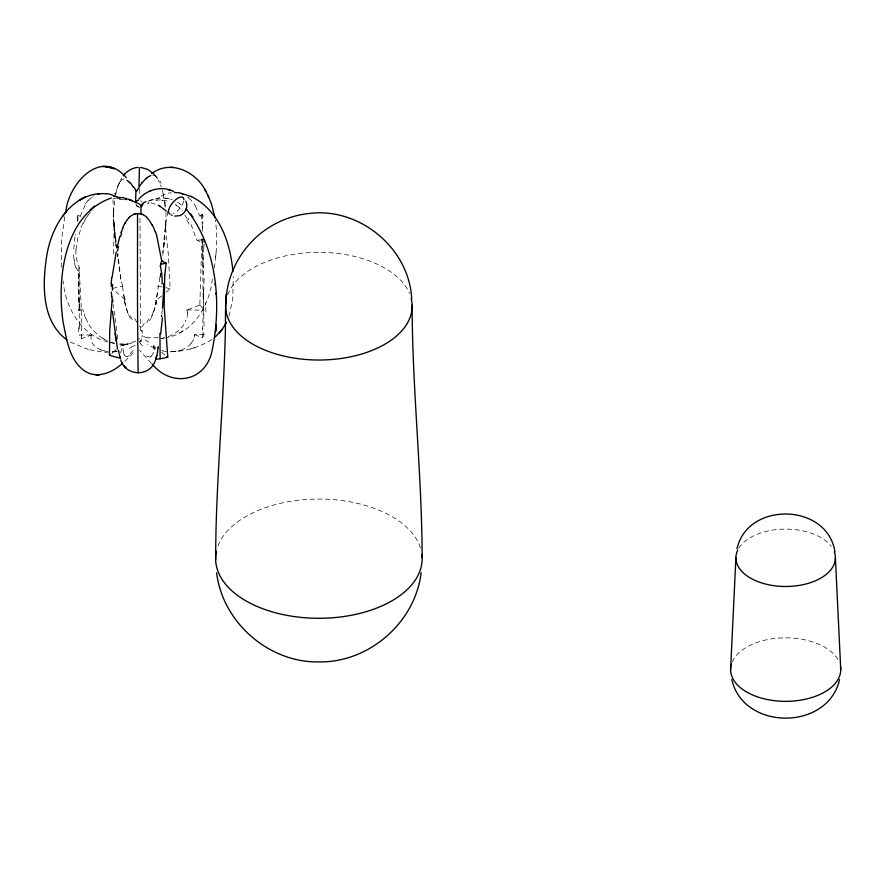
<?xml version="1.0" encoding="UTF-8"?>
<svg xmlns="http://www.w3.org/2000/svg" width="885" height="885" viewBox="0 0 885 885"><rect width="100%" height="100%" fill="white"/><g stroke="black" fill="none" stroke-linecap="round" stroke-linejoin="round"><path stroke-width="0.66" stroke-dasharray="4.42 3.32" d="M114.099 226.294L113.49 256.561M79.318 328.932L79.318 327.295A76.674 21.97 77.1 0 0 79.318 325.923M166.092 219.679L162.652 252.8M204.059 279.516L202.444 337.793L204.214 334.408M113.523 212.057L113.667 220.564M166.092 219.923L162.685 257.203M202.3 225.166L202.267 227.633M202.344 238.983L203.152 298.82M77.902 221.161L78.035 215.298M113.501 213.252L114.718 199.147M113.534 211.88L112.915 198.107M202.499 231.162L202.908 221.936M199.855 304.351L201.868 238.85M203.749 247.557L203.207 268.498L204.059 279.361M78.4 308.998L78.322 310.347L83.776 310.325L79.418 308.677L78.322 310.347M75.999 249.725L77.626 238.696L81.343 227.567M214.281 268.044C216.67 252.181 217.655 235.974 215.343 220.044M203.893 244.968L203.926 244.393M160.462 273.222L160.096 277.359M165.96 223.883L165.351 230.686L165.915 224.536M215.652 257.236L216.228 250.942M164.754 239.448L164.975 237.18M194.346 337.351L194.634 335.703M164.488 242.059L163.581 249.913M162.331 309.816L161.866 313.876M160.583 273.587L160.196 276.408M120.581 352.971L123.015 344.32L119.398 346.92M159.853 277.304A58.222 45.378 25.1 0 1 158.205 285.744L158.039 286.729A37.424 21.174 0.6 0 1 158.138 287.68L155.671 304.639L153.736 311.73M74.893 236.804L73.488 251.904M212.367 278.963C209.513 304.761 194.302 332.019 167.011 337.583M75.236 234.979L75.358 234.381M157.696 292.924L155.849 299.462M64.738 216.792L61.463 240.51L61.707 268.055M115.548 194.512L117.705 186.381L121.643 177.962M118.136 185.452C115.791 189.644 117.229 195.297 113.966 193.649M154.941 307.869L151.136 318.246M77.725 221.206L77.393 216.382L80.214 216.316L85.69 204.07M228.938 316.277L232.744 299.296L233.319 276.562M118.192 185.319L120.106 181.58M83.113 223.728L85.137 220M91.763 335.017L91.609 335.315A10.122 7.047 -24.8 0 0 90.956 337.495L91.609 341.798A22.767 15.875 -23.4 0 0 92.66 343.657A27.147 18.873 -22.3 0 0 94.728 346.002L95.237 346.511A30.201 20.897 -21.6 0 0 99.441 349.155A30.643 21.218 -21.6 0 0 100.757 349.774M77.393 216.382L77.946 215.431M87.416 216.416L87.869 215.763M202.388 242.578L203.196 268.299M87.892 200.895L88.688 199.944M191.038 343.413L190.386 344.132A37.745 25.864 24.1 0 1 182.387 349.542M133.259 352.739L124.73 361.401M151.335 356.135L152.751 354.066A13.706 5.244 81.6 0 0 153.249 352.639L153.725 350.029A8.739 3.54 80.3 0 0 153.747 348.391A8.54 3.562 80 0 0 153.713 347.761M112.826 352.462L116.123 349.564M112.705 352.573L111.731 353.436M165.993 292.172L170.152 288.842L168.371 254.648L165.595 227.821M121.356 180.164L121.632 179.943A25.698 10.233 71.9 0 1 123.435 179.124L123.911 179.091M161.568 296.033L156.081 300.203M203.406 216.371L202.145 214.469L200.032 215.796M211.858 339.586C199.202 347.396 184.202 352.108 169.256 351.511M179.434 333.037L185.507 329.408M199.346 305.281L186.724 309.993M91.033 334.961L79.064 335.061L81.697 338.579L91.73 334.961M131.057 347.617L129.398 348.248M168.471 336.632L170.882 335.581A29.139 24.957 -31.4 0 0 173.548 334.121L174.301 333.689A28.928 24.769 -31.3 0 0 177.985 330.99A28.796 24.625 -31.4 0 0 179.312 329.806A28.265 24.116 -31.5 0 0 183.405 325.105A25.986 21.992 -32.4 0 0 185.872 320.746M148.282 201.271C155.683 197.731 164.455 196.824 172.221 199.756M190.618 348.889L196.249 347.064M161.689 338.535L164.344 338.059M176.004 351.146L174.776 351.323M116.931 351.599L104.12 352.363L88.179 349.442M204.136 334.419L194.678 334.63A18.01 12.412 28.8 0 1 194.6 335.692M186.868 310.015L203.86 310.159L203.804 309.573M124.143 344.243L127.86 344.132L118.734 344.055A39.88 31.473 32.1 0 0 123.811 344.365M150.804 202.886L157.397 204.789M123.845 199.379L116.831 199.269M161.701 200.641L162.663 200.674M139.52 207.267L137.075 206.526L135.77 204.601M120.415 344.044L123.789 344.243M169.566 198.904L165.318 198.129M113.966 343.424L110.238 342.617M162.586 350.67L161.811 350.504M141.334 330.592L140.505 330.171L140.073 229.956A179.666 0.708 89.7 0 0 139.963 216.438M104.563 350.98L105.215 351.124A30.367 20.93 -21.3 0 0 107.45 351.467M149.388 338.114L147.718 337.65M70.258 342.03L88.323 349.486M107.926 342.064C80.944 334.807 65.346 307.405 63.123 280.932M194.678 334.63L202.134 337.639M79.385 308.666L78.367 270.876M191.038 224.436L196.713 240.045L198.848 241.085A29.459 16.671 0.6 0 1 202.079 243.01M80.148 216.283L78.168 215.365M104.043 338.922L102.804 338.192M177.586 202.278L183.704 206.659M141.622 341.522L140.372 340.703M176.602 205.464L177.1 205.807A25.831 20.654 39.7 0 1 180.927 208.971L182.011 210.121A29.847 23.486 40 0 1 182.398 210.696M124.94 299.473L112.882 289.329M155.926 347.351L153.536 345.847A8.983 3.839 79.8 0 1 153.636 347.728M164.953 355.128L161.524 352.119M188.737 197.986L189.467 198.627A52.326 37.756 -37 0 1 191.392 200.497L193.594 203.229A71.032 51.098 -33.3 0 1 195.364 205.939M96.808 333.811L96.454 333.501A38.442 32.623 33.6 0 1 88.246 323.622L87.482 322.306M151.479 363.481L139.509 350.261M124.896 355.327L123.59 353.38M153.924 174.035L159.477 182.299M153.713 173.803L155.461 175.794M156.733 177.498L157.784 178.991M195.419 205.995L199.711 215.984A28.099 15.897 0.6 0 1 203.107 216.327M187.941 218.274L188.77 219.768M186.691 310.104L186.868 310.458A10.299 8.629 -34.1 0 1 187.543 312.759L187.576 313.002M130.349 318.655L128.358 314.219M122.716 286.486A37.436 21.185 0.6 0 0 122.617 287.426L125.283 304.905A13.441 3.33 69.9 0 0 125.803 306.951L128.402 314.308M75.878 267.458L78.046 270.677A1.283 0.951 34.6 0 0 78.367 270.81L78.577 300.225A75.004 20.123 -78.9 0 1 78.588 302.648M85.502 318.124L85.281 317.549A27.745 22.634 37.7 0 1 84.318 314.352L83.843 311.741M122.672 286.165L120.769 278.808L117.871 253.442M160.528 184.921L161.225 186.945M153.503 345.548L155.517 352.916M124.951 299.407L123.347 294.041M162.209 190.175L163.083 193.494M163.105 193.572L165.041 203.672M164.743 201.647L165.44 206.769M117.296 254.039L117.628 256.329L117.24 253.63M116.134 241.97L114.541 229.801M115.017 317.947L116.035 325.083M114.641 315.281L113.147 304.528M120.847 279.361L117.329 254.526M116.189 326.156L117.063 332.97M113.767 222.29L116.477 248.298M116.289 246.992L114.729 233.95L116.289 246.992L115.968 244.459M73.964 259.205L73.488 252.059M117.262 334.641L117.827 340.581M113.822 223.518L114.353 228.485L113.501 213.362M114.088 226.151L113.866 223.628M113.689 220.929L113.944 224.591L113.601 219.314L113.756 222.102M113.601 219.314L113.722 221.538M75.944 249.736A71.043 57.348 -34.7 0 0 75.9 254.692L77.46 263.675A12.534 10.1 -35.4 0 0 78.267 265.268A6.007 4.834 -35.9 0 0 78.986 266.075L81.11 303.599L81.697 338.579M165.915 212.466L166.092 219.524M202.145 214.469L202.322 221.825M204.048 326.089L203.296 289.185M79.307 325.89L78.997 266.075M139.708 189.069L139.764 194.645M139.387 206.924A3.673 2.976 47.7 0 1 136.434 204.667M140.593 200.851A3.673 2.976 47.7 0 1 142.031 202.333M183.715 201.249A10.62 4.558 -49.6 0 1 173.427 213.573M112.627 288.444A66.463 37.612 0.6 0 1 122.694 286.331M157.995 286.231A66.463 37.612 0.6 0 1 170.208 288.842M199.921 305.071A66.463 37.612 0.6 0 1 203.959 310.192M201.603 218.927A82.759 21.03 79.1 0 1 202.278 213.44M203.937 247.269A98.788 21.506 -80.6 0 1 204.07 244.691M206.039 311.962A63.3 15.642 78.4 0 1 205.298 302.681M202.311 239.824A29.083 16.45 0.6 0 1 196.736 240.089M187.1 220.122A58.288 38.697 46.5 0 1 189.335 224.591M184.832 215.121A37.933 28.088 42.3 0 1 187.023 218.573M175.042 204.313A23.375 18.618 39.7 0 1 176.679 205.342M162.586 200.353A25.399 19.68 38.5 0 1 169.743 201.614M156.191 200.386A31.805 23.353 34.5 0 1 161.446 199.844M149.576 200.375A19.713 18.718 1.2 0 1 156.645 199.877M203.793 336.72A61.994 16.428 -79.1 0 1 202.886 328.446M202.101 221.504A138.248 41.507 76.4 0 1 202.09 224.845M155.904 200.242A27.103 24.249 -58.2 0 1 161.103 196.193M161.236 196.16A25.023 20.565 -52.3 0 1 169.135 192.886M169.666 193.096A25.355 19.393 -46.7 0 1 171.436 192.775M187.509 196.968A42.458 30.743 -38.7 0 1 188.693 197.908M187.675 312.991A18.662 15.642 -33.9 0 1 185.817 320.724M164.4 337.661A30.51 26.296 -31.5 0 1 161.977 338.181M161.977 338.302A31.86 28.143 -33.5 0 1 161.546 338.38M158.282 337.639A32.634 29.238 -35.4 0 1 149.62 337.296M147.651 337.926A21.174 19.968 79.5 0 1 142.02 335.526M142.33 335.448A13.662 3.02 -81.3 0 1 141.821 337.152M142.629 333.191A14.647 2.843 89.6 0 1 142.197 330.359M155.561 300.369A9.956 2.921 -65.6 0 1 155.417 307.427M152.618 175.296A27.468 10.321 -64.7 0 1 153.492 175.363L153.913 175.44A33.884 12.832 -67 0 1 155.262 176.049M155.771 176.148A43.509 16.328 -70 0 1 156.933 177.055M159.919 180.85A86.088 27.324 -81.7 0 1 161.037 183.35M164.71 204.158A80.778 31.174 -77.9 0 1 165.086 207.245M167.254 211.061A58.333 21.616 -78.6 0 1 167.553 218.031M153.415 311.608A19.747 4.691 -70.8 0 1 151.003 317.726A22.379 6.272 -71.4 0 1 149.51 320.724M148.846 318.877A25.399 8.286 -72.9 0 1 145.649 324.496M144.222 323.656A27.678 12.445 -81.6 0 1 141.047 327.881M115.504 194.678A30.986 17.534 0.6 0 1 115.979 193.173M140.427 326.908A25.057 9.525 72.8 0 1 139.609 326.012M136.987 322.439A25.057 9.525 72.8 0 1 134.232 317.449M142.452 345.935A24.869 3.031 55.2 0 1 138.713 341.035M150.273 356.932A24.315 9.171 73 0 1 146.589 355.947M151.346 356.168A21.439 8.319 80.3 0 1 150.406 356.832M139.432 338.424A26.926 1.427 -55.8 0 1 138.469 339.807M133.126 350.338A26.096 7.987 -68.8 0 1 129.476 354.288M129.144 355.704A23.939 8.983 -77.6 0 1 127.584 356.279M127.573 356.312A21.417 8.186 -80.7 0 1 124.829 355.582M123.767 352.894A9.68 3.673 -83.3 0 1 123.269 344.387M120.194 181.757A34.227 13.618 71.8 0 1 121.4 180.274M124.641 300.402A9.381 2.744 66.1 0 1 124.873 299.539M124.719 300.513A8.861 2.489 67.9 0 0 124.697 300.889A8.983 2.445 68.7 0 0 124.763 302.117L127.296 311.465A20.532 5.343 69.9 0 0 128.292 313.909M132.363 319.883A23.452 6.593 70.1 0 1 129.354 313.345M141.788 338.911A13.552 2.644 -80.4 0 1 140.095 341.853M140.272 340.935A12.644 5.896 -70.1 0 1 139.376 341.732M141.722 331.587A13.773 2.268 88.4 0 1 141.556 330.293M83.787 311.608A17.899 14.702 36.2 0 1 83.721 310.325M148.746 342.052A57.99 36.407 29.7 0 1 143.569 338.966M154.753 348.093A48.022 35.588 29.3 0 1 147.397 344.652M155.849 348.933A40.002 29.913 29.3 0 1 155.008 348.624M166.314 351.478A35.666 26.119 28.7 0 1 162.597 350.88M174.865 351.511A34.238 24.492 27.5 0 1 169.776 351.743M182.056 349.785A35.245 24.603 25.8 0 1 176.159 351.411M191.027 343.247A34.847 23.884 25 0 0 192.996 340.603L193.317 340.083A27.136 18.673 28.9 0 0 194.357 337.362M119.763 198.528A32.214 26.13 37.4 0 1 120.415 198.959M93.356 196.193A29.47 20.333 32.5 0 1 93.954 195.862M88.799 200.032A37.612 26.096 33.6 0 1 93.544 196.404M85.425 203.838A58.111 40.743 42.5 0 1 87.781 200.795M74.749 262.469A63.941 47.536 34.6 0 1 74.207 259.239M75.723 267.469A35.942 26.948 33.4 0 1 74.44 262.524M87.77 322.195A35.112 28.962 36.5 0 1 85.812 318.158M102.682 338.391A35.964 30.322 33.8 0 1 96.697 334.01M107.262 340.758A34.747 28.585 33.9 0 1 103.954 339.099M114.762 343.28A35.898 28.895 33.2 0 1 110.315 341.964M131.456 343.524A47.524 37.026 31.1 0 1 124.099 344.044M135.77 341.499A56.728 44.759 32.6 0 1 131.024 342.307M81.011 227.412A66.995 52.934 -36.6 0 1 82.736 223.628M84.949 219.934A49.239 37.546 -39 0 1 86.951 216.725M87.792 215.608A39.471 29.592 -39.7 0 1 91.033 211.504M91.509 210.718A31.041 22.888 -40.1 0 1 92.217 209.955M96.896 205.729A31.041 22.888 -40.1 0 1 97.427 205.32M113.203 198.738A25.333 16.638 -38.1 0 1 115.127 198.705M115.625 198.151A28.464 16.616 -32.4 0 1 120.603 198.904M135.117 345.438A20.112 3.385 -20.2 0 1 130.604 347.318M127.108 344.143A31.572 12.047 -17.8 0 1 120.692 346.112M117.285 351.179A31.617 20.244 -19.1 0 1 116.853 351.234M116.864 351.046A30.842 20.399 -19.8 0 1 110.481 351.378M104.474 350.969A30.577 21.163 -21.6 0 1 100.746 349.785M79.174 301.818A55.91 14.923 -78.9 0 1 79.042 308.135M78.4 327.406A52.868 13.872 78.5 0 1 78.267 333.446M217.975 546.001A103.268 59.616 0 0 1 320.735 499.063A103.268 59.616 0 0 1 420.519 548.092M227.766 294.738A93.257 53.841 0 0 1 317.781 252.347A93.257 53.841 0 0 1 409.512 293.488M732.172 662.013A55.08 31.76 0 0 1 783.8 637.842A55.08 31.76 0 0 1 838.15 659.956M738.776 548.18A49.748 28.685 0 0 1 783.988 529.13A49.748 28.685 0 0 1 831.292 546.41M155.97 301.674L155.727 304.307L155.97 301.674M114.552 232.047L114.209 228.607L115.061 237.103L114.552 232.047"/><path stroke-width="1.33" d="M215.641 559.762C215.674 485.644 223.153 411.802 225.199 337.749C225.952 320.569 224.403 303.101 227.865 286.154C231.151 271.761 237.678 258.022 247.247 246.749C262.303 228.12 285.014 216.106 308.776 213.539C359.033 206.758 409.135 247.955 411.691 298.721M730.59 669.58L735.9 557.793M139.421 167.763L138.967 186.669M138.126 372.873L137.75 336.057A177.575 0.697 89.7 0 1 137.496 302.736L137.529 213.617M155.86 357.064L155.837 357.54A37.436 21.185 0.6 0 1 155.738 358.48L155.948 358.314M111.355 286.441L111.488 283.82M152.286 364.244C171.424 387.519 205.066 382.032 211.891 351.633C221.903 303.998 217.555 247.811 186.071 208.816M204.07 242.059L204.103 239.592M142.773 204.269L141.014 205.42A13.33 7.6 59.4 0 0 135.549 202.278L135.947 191.315M225.775 303.234L226.527 293.466L226.084 298.721M164.743 275.39L164.112 305.646L167.774 357.23A66.452 37.601 0.6 0 1 160.141 358.746L155.561 359.376M164.765 275.224L166.126 263.166A29.459 16.671 0.6 0 1 162.707 261.285L161.822 260.688M158.205 346.566L158.061 347.971M216.261 324.585L215.586 331.831L216.106 326.222M162.442 317.781L160.672 333.822M162.497 308.29L163.814 286.32M158.039 348.27L157.441 352.518A59.151 47.027 -20.8 0 1 157.187 353.934L156.778 355.593M112.096 277.248L116.267 251.871M161.546 316.598L161.701 315.237M112.218 298.654L109.707 330.603L109.474 355.283L110.249 354.675M421.16 572.761C415.187 622.487 368.968 662.81 318.888 661.903C268.819 662.81 222.589 622.487 216.615 572.761M117.251 247.147L119.873 236.339M65.8 211.902C68.444 183.737 100.835 147.441 126.367 177.796M736.995 548.744C747.703 500.91 827.586 503.012 834.92 551.831M839.544 679.614C827.951 730.988 743.389 730.955 731.795 679.591M120.902 232.866L121.289 231.682M122.606 228.109L123.004 227.146A25.444 12.412 -75.1 0 1 124.818 223.595M155.417 360.129C150.461 377.165 125.659 376.678 120.714 359.885M215.309 336.931L222.434 329.098L225.697 323.689M160.661 263.907L160.793 265.268M225.255 324.629L226.405 322.217M124.763 223.485L125.084 222.898M136.235 190.684L135.671 190.718M179.843 215.553C185.507 213.65 188.494 206.57 185.872 201.194M141.014 205.42L140.892 214.104M99.153 193.627C67.725 196.636 50.08 230.078 46.374 258.398C42.292 285.977 41.927 321.443 66.784 339.829M141.511 183.306L142.231 182.443M219.226 333.037L222.434 329.098M63.156 215.453L62.581 216.15L66.508 211.305M123.214 175.783C126.809 171.115 132.219 167.807 138.148 167.353M123.413 175.562L125.139 173.593M111.377 197.997C63.764 214.214 56.717 279.583 63.167 322.483C66.74 339.652 69.24 360.737 85.203 371.302C97.571 379.156 113.026 372.242 122.639 363.182M129.276 217.279L130.217 216.427M138.868 199.025C147.463 189.368 161.999 185.474 173.759 191.558M94.429 206.083L89.805 210.232M146.224 178.316L147.175 177.542M153.149 172.763L151.689 173.626C170.307 159.123 196.813 171.922 205.829 191.414M149.886 191.038L150.749 190.662M133.724 214.336L134.951 213.938M179.423 215.708L174.699 216.095M166.126 263.166L160.462 264.294M147.994 203.13L148.713 202.997M137.064 213.628L136.821 213.639A31.108 16.815 -78.4 0 0 134.951 214.037M173.615 167.376L170.075 167.353M104.596 166.446L114.486 168.736L110.393 167.243L102.118 166.413M117.462 197.333L123.48 197.753L131.876 200.331M125.05 199.435L126.245 199.545M140.626 167.376L147.74 169.389L153.713 173.803M180.938 193.284L191.437 196.581M129.608 200.165L130.781 200.486M168.017 189.534L170.141 190.142M131.367 200.663L133.369 201.36M134.133 201.658L135.549 202.278M142.894 214.723L143.116 214.823A30.721 12.821 72.4 0 1 144.554 215.641L144.875 215.774A24.349 10.233 72.8 0 1 146.7 217.135M113.811 196.26L114.773 196.702M171.225 214.966L172.077 215.354M191.071 196.393C219.049 209.999 230.476 242.49 232.888 271.573M158.315 205.287L159.223 205.818M167.696 357.175L166.8 356.555M160.119 206.393L159.577 206.028L161.413 207.278M162.342 207.964L166.181 211.017M129.608 182.233L129.796 182.432A24.072 9.27 69.7 0 1 131.633 184.511M124.276 365.859L126.157 367.994M190.541 213.871L192.974 217.19M207.765 195.098L211.415 203.738L214.922 217.633M204.7 189.268L208.838 197.156M152.264 224.945L153.105 226.671A24.703 9.68 71.2 0 1 154.975 231.118L155.229 231.903M120.139 357.352L120.382 358.06L120.294 357.031M156.534 235.852L156.977 237.379A43.741 18.054 71.1 0 1 157.264 238.286L161.645 260.566A30.82 17.446 0.6 0 1 160.749 263.73M111.853 297.061L111.289 292.094M119.84 356.378L119.32 354.431M117.495 349.088L112.417 311.354M119.11 353.447L118.601 350.493M115.017 333.49L116.046 340.681M112.804 301.785L112.495 299.041M215.044 283.831L215.166 285.092M215.973 293.156L216.106 294.495M163.747 283.587L163.802 285.988M840.75 669.591L835.385 557.804M422.134 557.583C421.935 473.353 412.233 389.444 412.133 305.203M159.931 333.335L160.141 358.746M142.585 203.981A3.673 2.976 47.7 0 1 141.346 206.636M135.991 202.997A3.673 2.976 47.7 0 1 138.514 200.242M169.975 214.048A10.62 4.558 -49.6 0 1 173.858 201.393A10.62 4.558 -49.6 0 1 183.903 199.767M120.349 358.049A66.452 37.601 0.6 0 1 109.419 355.272M174.555 192.554A25.355 19.393 -46.7 0 1 177.044 192.709M177.442 192.521A33.254 24.548 -42.7 0 1 182.741 194.069M139.764 185.939A29.249 9.669 -60.6 0 1 141.534 183.615M142.242 182.675A24.194 8.208 -60.8 0 1 146.191 178.516M147.12 177.785A21.926 7.777 -61.6 0 1 148.968 176.513M149.1 176.38A23.43 8.585 -62.8 0 1 150.815 175.617M160.196 265.5A104.087 79.351 -32.1 0 1 162.121 283.908M155.472 231.804A32.944 13.397 71.1 0 1 156.789 235.83M146.888 217.666A19.901 7.843 71.2 0 1 152.12 225.21M140.848 213.893A40.633 16.903 72.1 0 1 142.839 214.424M156.922 355.604A44.571 35.997 -17.1 0 1 156.114 358.337M137.518 213.739A38.73 21.03 -79.2 0 1 140.206 213.916M111.975 297.216A6.35 1.405 -79.6 0 1 111.886 296.929M112.417 290.169A59.262 15.853 -74.6 0 1 112.616 284.594M111.156 284.218A79.893 25.72 -71.4 0 1 111.742 277.613M117.583 250.953A80.679 17.158 -75.4 0 1 118.524 246.495M120.626 236.527A40.013 15.355 -74.1 0 1 121.61 233.22M121.522 231.748A31.13 14.016 -74.4 0 1 122.794 228.286M125.15 223.009A22.213 11.361 -75.9 0 1 127.352 219.613M127.484 219.502A21.395 11.217 -76.6 0 1 129.298 217.422M130.239 216.537A24.548 13.175 -77.8 0 1 133.712 214.424M142.363 203.782A19.713 18.718 1.2 0 1 145.892 201.669M133.746 186.89A39.526 16.085 70.5 0 1 135.803 190.186M131.942 185.142A30.068 11.472 69.6 0 1 133.369 187.166M127.064 180.418A20.289 7.799 69.7 0 1 129.608 182.697M136.688 191.16A35.887 10.731 -60.1 0 1 139.177 187.465M115.028 195.928A32.214 26.13 37.4 0 1 117.085 196.946M106.709 193.594A25.422 18.961 35.7 0 1 113.944 195.74M106.454 193.892A23.121 16.184 33.2 0 0 99.828 193.815L99.452 193.992A25.466 17.556 32.2 0 0 97.925 194.269M421.891 554.419A103.268 59.616 0 0 1 316.122 618.272A103.268 59.616 0 0 1 216.427 551.244M411.193 298.522A93.257 53.841 0 0 1 319.994 360.018A93.257 53.841 0 0 1 226.294 299.794M840.451 666.317A55.08 31.76 0 0 1 783.778 701.329A55.08 31.76 0 0 1 731.397 664.137M834.334 551.93A49.748 28.685 0 0 1 783.955 586.467A49.748 28.685 0 0 1 737.758 550.027M85.071 197.112L79.296 200.242L85.071 197.112M98.003 374.731L95.713 374.742L99.43 374.731L98.003 374.731"/></g></svg>
